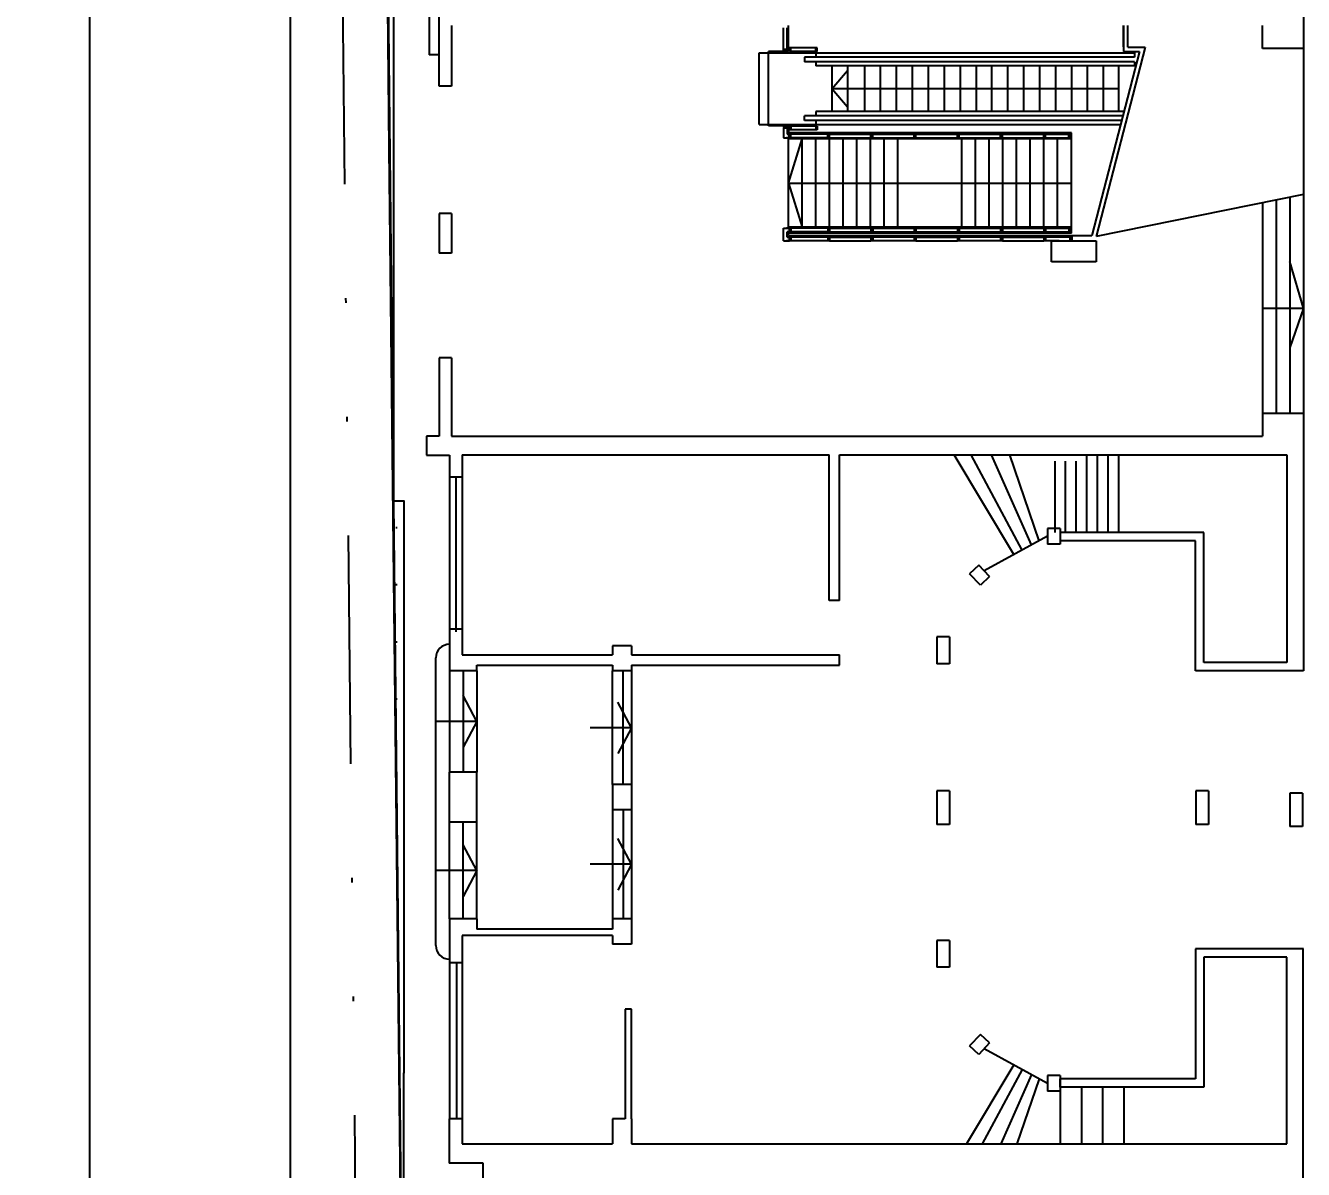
# Model space of a CAD drawing. Header units: metres. Extents: x -2640 to -492, y 2614 to 2999.
# Drawn here: x -2211.92 to -2183.92, y 2733.15 to 2758.22 of the extents above; entities that cross this region are included whole.
import ezdxf

# ---------------------------------------------------------------- set-up
doc = ezdxf.new("R2010")
doc.units = ezdxf.units.M
doc.header["$LTSCALE"] = 10
doc.header["$MEASUREMENT"] = 0
doc.linetypes.add('DIVIDE', pattern=[1.25, 0.5, -0.25, 0, -0.25, 0, -0.25])
doc.layers.get('DEFPOINTS').update_dxf_attribs({"linetype": 'CONTINUOUS'})
for name, color, linetype in [('02', 2, 'CONTINUOUS'), ('ADIF', 150, 'CONTINUOUS'), ('CALLES', 2, 'CONTINUOUS'), ('COTAS', 2, 'CONTINUOUS'), ('EDIFICIOS', 4, 'CONTINUOUS'), ('ESCALERA', 4, 'CONTINUOUS'), ('HABILITA', 181, 'CONTINUOUS'), ('LINE_02', 2, 'CONTINUOUS'), ('Titulo (Solo límites)', 102, 'DIVIDE')]:
    doc.layers.add(name, color=color, linetype=linetype)
doc.styles.add('ROMANS', font='romans.shx')
doc.dimstyles.new('CHICAS', dxfattribs={"dimtxt": 0.8, "dimasz": 1, "dimexe": 0.18, "dimexo": 0.0625, "dimgap": 0.09, "dimtad": 0, "dimzin": 0, "dimdsep": 46, "dimtxsty": 'ROMANS', "dimcen": 0.09, "dimclrd": 1, "dimclre": 1, "dimclrt": 7, "dimadec": 0, "dimazin": 0, "dimtfac": 1, "dimtmove": 2, "dimatfit": 3, "dimfxl": 0, "dimtolj": 1, "dimtzin": 0, "dimarcsym": 0})

# ---------------------------------------------------------------- blocks, each defined once
blk = doc.blocks.new('*D39')
at = {"layer": 'COTAS', "color": 1, "lineweight": -2}
for p, q in [((-2202.39, 2845.273), (-2214.082, 2845.273)), ((-2213.902, 2844.273), (-2213.902, 2776.622)), ((-2213.902, 2704.943), (-2213.902, 2772.594)), ((-2204.452, 2703.943), (-2214.082, 2703.943))]:
    blk.add_line(p, q, dxfattribs=at)
at = {"layer": 'COTAS', "color": 1}
for points in [[(-2214.069, 2844.273), (-2213.736, 2844.273), (-2213.902, 2845.273)], [(-2214.069, 2704.943), (-2213.736, 2704.943), (-2213.902, 2703.943)]]:
    blk.add_solid(points, dxfattribs=at)
at = {"layer": 'DEFPOINTS', "color": 0}
for p in [(-2213.902, 2845.273), (-2202.328, 2845.273), (-2204.389, 2703.943)]:
    blk.add_point(p, dxfattribs=at)
at = {"layer": 'COTAS', "color": 7, "insert": (-2213.902, 2774.608), "char_height": 0.8, "attachment_point": 5, "rotation": 90, "style": 'ROMANS'}
blk.add_mtext('\\A1;141.33', dxfattribs=at)
blk = doc.blocks.new('*D278')
at = {"layer": 'COTAS', "color": 1, "lineweight": -2}
for p, q in [((-2204.477, 2828.092), (-2206.299, 2828.092)), ((-2206.119, 2827.092), (-2206.119, 2770.106)), ((-2206.119, 2709.092), (-2206.119, 2766.079)), ((-2204.496, 2708.092), (-2206.299, 2708.092))]:
    blk.add_line(p, q, dxfattribs=at)
at = {"layer": 'COTAS', "color": 1}
for points in [[(-2206.286, 2827.092), (-2205.952, 2827.092), (-2206.119, 2828.092)], [(-2206.286, 2709.092), (-2205.952, 2709.092), (-2206.119, 2708.092)]]:
    blk.add_solid(points, dxfattribs=at)
at = {"layer": 'DEFPOINTS', "color": 0}
for p in [(-2204.415, 2828.092), (-2206.119, 2708.092), (-2204.433, 2708.092)]:
    blk.add_point(p, dxfattribs=at)
at = {"layer": 'COTAS', "color": 7, "insert": (-2206.119, 2768.092), "char_height": 0.8, "attachment_point": 5, "rotation": 90, "style": 'ROMANS'}
blk.add_mtext('\\A1;120.00', dxfattribs=at)

msp = doc.modelspace()

# ---------------------------------------------------------------- hatches: boundary and pattern name
at = {"layer": 'HABILITA'}
h = msp.add_hatch(dxfattribs=at)
h.set_pattern_fill('DOTS', color=256, scale=10, style=0)
h.set_pattern_definition([(0, (-2451.29615, -434.0334), (0.3125, 0.625), [0, -0.625])])
h.paths.add_polyline_path([(-2203.526, 2715.284), (-2202.674, 2715.284), (-2200.474, 2715.284), (-2199.726, 2715.284), (-2199.726, 2716.064), (-2199.726, 2717.064), (-2199.726, 2722.064), (-2199.726, 2723.064), (-2199.726, 2723.813), (-2200.697, 2723.813), (-2202.897, 2723.813), (-2202.897, 2728.665), (-2202.897, 2729.863), (-2202.897, 2732.293), (-2203.643, 2732.293), (-2203.643, 2735.263), (-2203.633, 2735.263), (-2203.633, 2737.68), (-2203.633, 2738.643), (-2203.633, 2740.76), (-2203.633, 2741.86), (-2203.633, 2744.081), (-2203.633, 2744.993), (-2203.633, 2747.804), (-2203.871, 2747.803), (-2203.667, 2728.596)])

# ---------------------------------------------------------------- linework, layer by layer
at = {"layer": '02'}
for p, q in [((-2187.769, 2757.746), (-2187.769, 2758.216)), ((-2187.52, 2757.646), (-2188.562, 2753.616)), ((-2187.39, 2757.746), (-2188.463, 2753.598)), ((-2187.769, 2757.746), (-2187.39, 2757.746)), ((-2183.925, 2757.716), (-2183.925, 2754.516)), ((-2183.925, 2754.516), (-2188.463, 2753.598)), ((-2189, 2753.616), (-2188.562, 2753.616))]:
    msp.add_line(p, q, dxfattribs=at)
at = {"layer": 'ADIF'}
msp.add_line((-2203.445, 2709.226), (-2204.482, 2806.876), dxfattribs=at)
at = {"layer": 'CALLES'}
msp.add_line((-2210.522, 2845.273), (-2210.522, 2705.639), dxfattribs=at)
at = {"layer": 'EDIFICIOS'}
for p, q in [((-2183.925, 2759.516), (-2183.925, 2757.716)), ((-2202.862, 2756.889), (-2202.862, 2758.493)), ((-2202.588, 2758.216), (-2202.588, 2756.889)), ((-2184.825, 2757.716), (-2184.825, 2758.216)), ((-2183.925, 2757.716), (-2184.825, 2757.716)), ((-2202.588, 2756.889), (-2202.862, 2756.889)), ((-2202.862, 2754.099), (-2202.862, 2753.228)), ((-2202.588, 2754.099), (-2202.862, 2754.099)), ((-2202.588, 2754.099), (-2202.588, 2753.228)), ((-2189.443, 2753.498), (-2188.463, 2753.498)), ((-2189.443, 2753.038), (-2189.443, 2753.498)), ((-2188.463, 2753.498), (-2188.463, 2753.038)), ((-2202.588, 2753.228), (-2202.862, 2753.228)), ((-2188.463, 2753.038), (-2189.443, 2753.038)), ((-2202.588, 2750.936), (-2202.862, 2750.936)), ((-2202.862, 2750.936), (-2202.862, 2749.22)), ((-2202.588, 2750.936), (-2202.588, 2749.22)), ((-2183.925, 2749.72), (-2184.825, 2749.72)), ((-2184.825, 2749.72), (-2184.825, 2749.22)), ((-2183.925, 2749.72), (-2183.925, 2744.08)), ((-2203.14, 2749.22), (-2203.14, 2748.805)), ((-2202.862, 2749.22), (-2203.14, 2749.22)), ((-2202.588, 2749.22), (-2184.825, 2749.22)), ((-2203.14, 2748.805), (-2202.633, 2748.807)), ((-2202.633, 2748.807), (-2202.633, 2748.323)), ((-2202.359, 2748.808), (-2202.359, 2748.323)), ((-2202.359, 2748.808), (-2194.317, 2748.808)), ((-2194.317, 2745.618), (-2194.317, 2748.808)), ((-2194.088, 2745.618), (-2194.088, 2748.808)), ((-2194.088, 2748.808), (-2184.291, 2748.808)), ((-2184.291, 2748.808), (-2184.291, 2744.263)), ((-2202.359, 2748.323), (-2202.633, 2748.323)), ((-2189.255, 2747.197), (-2189.53, 2747.197)), ((-2189.53, 2747.197), (-2189.53, 2746.852)), ((-2189.255, 2747.197), (-2189.255, 2746.852)), ((-2189.255, 2746.852), (-2189.53, 2746.852)), ((-2189.258, 2747.112), (-2189.258, 2746.928)), ((-2186.105, 2747.112), (-2189.258, 2747.112)), ((-2186.288, 2746.928), (-2189.258, 2746.928)), ((-2186.288, 2744.08), (-2186.288, 2746.928)), ((-2186.105, 2744.263), (-2186.105, 2747.112)), ((-2191.037, 2746.395), (-2191.238, 2746.207)), ((-2190.801, 2746.144), (-2191.037, 2746.395)), ((-2191.002, 2745.956), (-2191.238, 2746.207)), ((-2190.801, 2746.144), (-2191.002, 2745.956)), ((-2194.088, 2745.618), (-2194.317, 2745.618)), ((-2202.633, 2744.993), (-2202.633, 2744.081)), ((-2202.359, 2744.993), (-2202.633, 2744.993)), ((-2202.359, 2744.993), (-2202.359, 2744.428)), ((-2199.061, 2744.626), (-2199.061, 2744.428)), ((-2198.649, 2744.626), (-2199.061, 2744.626)), ((-2198.649, 2744.626), (-2198.649, 2744.428)), ((-2191.68, 2744.82), (-2191.955, 2744.82)), ((-2191.955, 2744.82), (-2191.955, 2744.232)), ((-2191.68, 2744.82), (-2191.68, 2744.232)), ((-2202.359, 2744.428), (-2199.061, 2744.428)), ((-2198.649, 2744.428), (-2194.088, 2744.428)), ((-2194.088, 2744.199), (-2194.088, 2744.428)), ((-2202.033, 2744.081), (-2202.633, 2744.081)), ((-2202.033, 2744.199), (-2199.061, 2744.199)), ((-2202.033, 2744.081), (-2202.033, 2744.199)), ((-2199.061, 2744.199), (-2199.061, 2744.076)), ((-2198.649, 2744.076), (-2199.061, 2744.076)), ((-2198.649, 2744.199), (-2198.649, 2744.076)), ((-2198.649, 2744.199), (-2194.088, 2744.199)), ((-2191.68, 2744.232), (-2191.955, 2744.232)), ((-2183.925, 2744.08), (-2186.288, 2744.08)), ((-2184.291, 2744.263), (-2186.105, 2744.263)), ((-2202.033, 2741.86), (-2202.633, 2741.86)), ((-2202.633, 2740.76), (-2202.633, 2741.86)), ((-2202.033, 2740.76), (-2202.033, 2741.86)), ((-2198.649, 2741.585), (-2199.061, 2741.585)), ((-2199.061, 2741.585), (-2199.061, 2741.035)), ((-2198.649, 2741.585), (-2198.649, 2741.035)), ((-2191.68, 2741.447), (-2191.955, 2741.447)), ((-2191.955, 2741.447), (-2191.955, 2740.714)), ((-2191.68, 2741.447), (-2191.68, 2740.714)), ((-2186.282, 2741.447), (-2186.282, 2740.714)), ((-2186.007, 2741.447), (-2186.282, 2741.447)), ((-2186.007, 2741.447), (-2186.007, 2740.714)), ((-2183.946, 2741.401), (-2184.22, 2741.401)), ((-2184.22, 2741.401), (-2184.22, 2740.668)), ((-2183.946, 2741.401), (-2183.946, 2740.668)), ((-2198.649, 2741.035), (-2199.061, 2741.035)), ((-2202.033, 2740.76), (-2202.633, 2740.76)), ((-2191.68, 2740.714), (-2191.955, 2740.714)), ((-2186.007, 2740.714), (-2186.282, 2740.714)), ((-2183.946, 2740.668), (-2184.22, 2740.668)), ((-2202.633, 2738.643), (-2202.633, 2737.68)), ((-2202.033, 2738.643), (-2202.633, 2738.643)), ((-2202.032, 2738.643), (-2202.032, 2738.42)), ((-2199.061, 2738.643), (-2199.061, 2738.42)), ((-2198.649, 2738.643), (-2199.061, 2738.643)), ((-2198.649, 2738.643), (-2198.649, 2738.093)), ((-2202.359, 2738.282), (-2202.359, 2737.68)), ((-2199.061, 2738.282), (-2202.359, 2738.282)), ((-2199.061, 2738.42), (-2202.032, 2738.42)), ((-2199.061, 2738.282), (-2199.061, 2738.093)), ((-2191.955, 2738.172), (-2191.955, 2737.584)), ((-2191.68, 2738.172), (-2191.955, 2738.172)), ((-2191.68, 2738.172), (-2191.68, 2737.584)), ((-2198.649, 2738.093), (-2199.061, 2738.093)), ((-2186.288, 2737.989), (-2186.288, 2735.141)), ((-2183.925, 2737.989), (-2186.288, 2737.989)), ((-2183.937, 2737.991), (-2183.937, 2732.813)), ((-2202.359, 2737.68), (-2202.633, 2737.68)), ((-2186.105, 2737.806), (-2186.105, 2734.958)), ((-2184.291, 2737.806), (-2186.105, 2737.806)), ((-2184.291, 2733.713), (-2184.291, 2737.806)), ((-2191.68, 2737.584), (-2191.955, 2737.584)), ((-2198.649, 2736.664), (-2198.782, 2736.664)), ((-2198.782, 2736.664), (-2198.782, 2734.263)), ((-2198.649, 2734.263), (-2198.649, 2736.664)), ((-2191.002, 2736.114), (-2191.238, 2735.862)), ((-2190.801, 2735.926), (-2191.037, 2735.674)), ((-2190.801, 2735.926), (-2191.002, 2736.114)), ((-2191.037, 2735.674), (-2191.238, 2735.862)), ((-2189.255, 2735.212), (-2189.53, 2735.212)), ((-2189.53, 2735.212), (-2189.53, 2734.866)), ((-2186.288, 2735.141), (-2189.258, 2735.141)), ((-2189.258, 2734.958), (-2189.258, 2735.141)), ((-2189.255, 2735.212), (-2189.255, 2734.866)), ((-2189.255, 2734.866), (-2189.53, 2734.866)), ((-2186.105, 2734.958), (-2189.258, 2734.958)), ((-2202.643, 2734.263), (-2202.643, 2733.293)), ((-2202.354, 2734.263), (-2202.643, 2734.263)), ((-2202.355, 2734.263), (-2202.355, 2733.713)), ((-2198.782, 2734.263), (-2199.061, 2734.263)), ((-2199.061, 2734.263), (-2199.061, 2733.713)), ((-2198.649, 2734.263), (-2198.649, 2733.713)), ((-2202.355, 2733.713), (-2199.061, 2733.713)), ((-2198.649, 2733.713), (-2184.291, 2733.713)), ((-2201.897, 2733.293), (-2202.643, 2733.293)), ((-2201.897, 2732.334), (-2201.897, 2733.293))]:
    msp.add_line(p, q, dxfattribs=at)
at = {"layer": 'EDIFICIOS', "color": 2}
for p, q in [((-2187.869, 2758.216), (-2187.869, 2757.646)), ((-2187.869, 2757.749), (-2187.869, 2758.216)), ((-2187.869, 2757.646), (-2187.52, 2757.646)), ((-2189, 2753.616), (-2189, 2753.498))]:
    msp.add_line(p, q, dxfattribs=at)
at = {"layer": 'ESCALERA', "color": 1}
for p, q in [((-2203.078, 2770.107), (-2203.078, 2757.575)), ((-2195.313, 2757.691), (-2195.313, 2758.164)), ((-2195.233, 2757.691), (-2195.233, 2758.164)), ((-2195.21, 2757.646), (-2195.21, 2758.216)), ((-2202.863, 2757.575), (-2203.078, 2757.575)), ((-2195.846, 2757.616), (-2187.625, 2757.616)), ((-2195.846, 2756.046), (-2195.846, 2757.616)), ((-2195.21, 2757.646), (-2195.646, 2757.646)), ((-2195.646, 2756.016), (-2195.646, 2757.646)), ((-2195.233, 2757.691), (-2195.313, 2757.691)), ((-2195.313, 2757.681), (-2195.233, 2757.681)), ((-2195.313, 2757.661), (-2195.313, 2757.681)), ((-2195.233, 2757.661), (-2195.313, 2757.661)), ((-2195.308, 2757.681), (-2195.308, 2757.691)), ((-2195.238, 2757.681), (-2195.238, 2757.691)), ((-2195.233, 2757.681), (-2195.233, 2757.661)), ((-2195.184, 2757.731), (-2195.184, 2757.651)), ((-2195.164, 2757.731), (-2195.184, 2757.731)), ((-2195.184, 2757.651), (-2195.164, 2757.651)), ((-2195.164, 2757.651), (-2195.164, 2757.731)), ((-2195.154, 2757.726), (-2195.164, 2757.726)), ((-2195.154, 2757.656), (-2195.164, 2757.656)), ((-2195.154, 2757.651), (-2195.154, 2757.731)), ((-2194.611, 2757.731), (-2195.154, 2757.731)), ((-2194.611, 2757.651), (-2195.154, 2757.651)), ((-2187.625, 2757.524), (-2194.856, 2757.524)), ((-2194.856, 2757.524), (-2194.856, 2757.424)), ((-2194.611, 2757.651), (-2194.611, 2757.731)), ((-2194.601, 2757.726), (-2194.611, 2757.726)), ((-2194.601, 2757.656), (-2194.611, 2757.656)), ((-2194.611, 2757.616), (-2194.611, 2757.524)), ((-2194.601, 2757.731), (-2194.601, 2757.651)), ((-2194.581, 2757.731), (-2194.601, 2757.731)), ((-2194.601, 2757.651), (-2194.581, 2757.651)), ((-2194.581, 2757.651), (-2194.581, 2757.731)), ((-2187.625, 2757.616), (-2187.625, 2757.524)), ((-2187.625, 2757.424), (-2194.856, 2757.424)), ((-2194.611, 2757.424), (-2194.611, 2757.331)), ((-2187.625, 2757.331), (-2194.611, 2757.331)), ((-2194.261, 2757.331), (-2194.261, 2756.331)), ((-2193.911, 2757.331), (-2193.911, 2756.331)), ((-2193.545, 2757.331), (-2193.545, 2756.331)), ((-2193.195, 2757.331), (-2193.195, 2756.331)), ((-2192.845, 2757.331), (-2192.845, 2756.331)), ((-2192.495, 2757.331), (-2192.495, 2756.331)), ((-2192.145, 2757.331), (-2192.145, 2756.331)), ((-2191.795, 2757.331), (-2191.795, 2756.331)), ((-2191.445, 2757.331), (-2191.445, 2756.331)), ((-2191.095, 2757.331), (-2191.095, 2756.331)), ((-2190.76, 2757.331), (-2190.76, 2756.331)), ((-2190.41, 2757.331), (-2190.41, 2756.331)), ((-2190.06, 2757.331), (-2190.06, 2756.331)), ((-2189.71, 2757.331), (-2189.71, 2756.331)), ((-2189.36, 2757.331), (-2189.36, 2756.331)), ((-2189.01, 2757.331), (-2189.01, 2756.331)), ((-2188.66, 2757.331), (-2188.66, 2756.331)), ((-2188.31, 2757.331), (-2188.31, 2756.331)), ((-2187.975, 2757.331), (-2187.975, 2756.331)), ((-2187.625, 2757.424), (-2187.625, 2757.331)), ((-2187.975, 2756.831), (-2194.261, 2756.831)), ((-2187.884, 2756.239), (-2194.856, 2756.239)), ((-2194.856, 2756.139), (-2194.856, 2756.239)), ((-2187.909, 2756.139), (-2194.856, 2756.139)), ((-2187.86, 2756.331), (-2194.611, 2756.331)), ((-2194.611, 2756.331), (-2194.611, 2756.239)), ((-2194.611, 2756.139), (-2194.611, 2756.046)), ((-2195.846, 2756.046), (-2187.933, 2756.046)), ((-2195.21, 2756.016), (-2195.646, 2756.016)), ((-2195.313, 2756.001), (-2195.313, 2755.981)), ((-2195.233, 2756.001), (-2195.313, 2756.001)), ((-2195.313, 2755.981), (-2195.233, 2755.981)), ((-2195.313, 2755.971), (-2195.313, 2755.759)), ((-2195.233, 2755.971), (-2195.313, 2755.971)), ((-2195.308, 2755.981), (-2195.308, 2755.971)), ((-2195.238, 2755.981), (-2195.238, 2755.971)), ((-2195.233, 2755.981), (-2195.233, 2756.001)), ((-2195.233, 2755.971), (-2195.233, 2755.839)), ((-2195.194, 2755.839), (-2195.233, 2755.839)), ((-2195.233, 2755.839), (-2195.194, 2755.839)), ((-2195.21, 2756.016), (-2195.21, 2755.866)), ((-2189.01, 2755.866), (-2195.21, 2755.866)), ((-2195.21, 2755.866), (-2195.21, 2755.839)), ((-2195.194, 2755.759), (-2195.194, 2755.839)), ((-2195.194, 2755.834), (-2195.184, 2755.834)), ((-2195.184, 2755.931), (-2195.184, 2756.011)), ((-2195.184, 2756.011), (-2195.164, 2756.011)), ((-2195.164, 2755.931), (-2195.184, 2755.931)), ((-2195.184, 2755.839), (-2195.184, 2755.759)), ((-2195.164, 2755.839), (-2195.184, 2755.839)), ((-2195.184, 2755.839), (-2195.184, 2755.759)), ((-2195.164, 2755.839), (-2195.184, 2755.839)), ((-2195.164, 2756.011), (-2195.164, 2755.931)), ((-2195.154, 2756.006), (-2195.164, 2756.006)), ((-2195.154, 2755.936), (-2195.164, 2755.936)), ((-2195.164, 2755.759), (-2195.164, 2755.839)), ((-2195.164, 2755.759), (-2195.164, 2755.839)), ((-2195.154, 2755.834), (-2195.164, 2755.834)), ((-2195.154, 2755.834), (-2195.164, 2755.834)), ((-2194.611, 2756.011), (-2195.154, 2756.011)), ((-2195.154, 2756.011), (-2195.154, 2755.931)), ((-2194.611, 2755.931), (-2195.154, 2755.931)), ((-2194.348, 2755.839), (-2195.154, 2755.839)), ((-2195.154, 2755.759), (-2195.154, 2755.839)), ((-2195.154, 2755.759), (-2195.154, 2755.839)), ((-2195.077, 2756.036), (-2195.077, 2756.046)), ((-2195.032, 2756.036), (-2195.077, 2756.036)), ((-2195.067, 2756.011), (-2195.067, 2756.036)), ((-2195.063, 2756.011), (-2195.063, 2756.036)), ((-2195.054, 2756.011), (-2195.054, 2756.036)), ((-2195.046, 2756.011), (-2195.046, 2756.036)), ((-2195.042, 2756.011), (-2195.042, 2756.036)), ((-2195.032, 2756.036), (-2195.032, 2756.046)), ((-2194.733, 2756.036), (-2194.733, 2756.046)), ((-2194.733, 2756.036), (-2194.688, 2756.036)), ((-2194.723, 2756.011), (-2194.723, 2756.036)), ((-2194.72, 2756.011), (-2194.72, 2756.036)), ((-2194.711, 2756.011), (-2194.711, 2756.036)), ((-2194.702, 2756.011), (-2194.702, 2756.036)), ((-2194.698, 2756.011), (-2194.698, 2756.036)), ((-2194.688, 2756.036), (-2194.688, 2756.046)), ((-2194.611, 2756.011), (-2194.611, 2755.931)), ((-2194.601, 2756.006), (-2194.611, 2756.006)), ((-2194.601, 2755.936), (-2194.611, 2755.936)), ((-2194.601, 2755.931), (-2194.601, 2756.011)), ((-2194.601, 2756.011), (-2194.581, 2756.011)), ((-2194.581, 2755.931), (-2194.601, 2755.931)), ((-2194.581, 2756.011), (-2194.581, 2755.931)), ((-2194.348, 2755.759), (-2194.348, 2755.839)), ((-2194.338, 2755.834), (-2194.348, 2755.834)), ((-2194.338, 2755.839), (-2194.338, 2755.759)), ((-2194.318, 2755.839), (-2194.338, 2755.839)), ((-2194.318, 2755.759), (-2194.318, 2755.839)), ((-2194.308, 2755.834), (-2194.318, 2755.834)), ((-2194.308, 2755.839), (-2193.401, 2755.839)), ((-2194.308, 2755.759), (-2194.308, 2755.839)), ((-2194.308, 2755.759), (-2194.308, 2755.839)), ((-2193.401, 2755.759), (-2193.401, 2755.839)), ((-2193.391, 2755.834), (-2193.401, 2755.834)), ((-2193.391, 2755.839), (-2193.391, 2755.759)), ((-2193.371, 2755.839), (-2193.391, 2755.839)), ((-2193.371, 2755.759), (-2193.371, 2755.839)), ((-2193.361, 2755.834), (-2193.371, 2755.834)), ((-2193.361, 2755.839), (-2192.454, 2755.839)), ((-2193.361, 2755.759), (-2193.361, 2755.839)), ((-2193.361, 2755.759), (-2193.361, 2755.839)), ((-2192.454, 2755.759), (-2192.454, 2755.839)), ((-2192.444, 2755.834), (-2192.454, 2755.834)), ((-2192.444, 2755.839), (-2192.444, 2755.759)), ((-2192.424, 2755.839), (-2192.444, 2755.839)), ((-2192.424, 2755.759), (-2192.424, 2755.839)), ((-2192.414, 2755.834), (-2192.424, 2755.834)), ((-2192.414, 2755.839), (-2191.507, 2755.839)), ((-2192.414, 2755.759), (-2192.414, 2755.839)), ((-2192.414, 2755.759), (-2192.414, 2755.839)), ((-2191.507, 2755.759), (-2191.507, 2755.839)), ((-2191.497, 2755.834), (-2191.507, 2755.834)), ((-2191.497, 2755.839), (-2191.497, 2755.759)), ((-2191.477, 2755.839), (-2191.497, 2755.839)), ((-2191.477, 2755.759), (-2191.477, 2755.839)), ((-2191.467, 2755.834), (-2191.477, 2755.834)), ((-2191.467, 2755.839), (-2190.561, 2755.839)), ((-2191.467, 2755.759), (-2191.467, 2755.839)), ((-2191.467, 2755.759), (-2191.467, 2755.839)), ((-2190.561, 2755.759), (-2190.561, 2755.839)), ((-2190.551, 2755.834), (-2190.561, 2755.834)), ((-2190.551, 2755.839), (-2190.551, 2755.759)), ((-2190.531, 2755.839), (-2190.551, 2755.839)), ((-2190.531, 2755.759), (-2190.531, 2755.839)), ((-2190.521, 2755.834), (-2190.531, 2755.834)), ((-2190.521, 2755.839), (-2189.614, 2755.839)), ((-2190.521, 2755.759), (-2190.521, 2755.839)), ((-2190.521, 2755.759), (-2190.521, 2755.839)), ((-2189.614, 2755.759), (-2189.614, 2755.839)), ((-2189.604, 2755.834), (-2189.614, 2755.834)), ((-2189.604, 2755.839), (-2189.604, 2755.759)), ((-2189.584, 2755.839), (-2189.604, 2755.839)), ((-2189.584, 2755.759), (-2189.584, 2755.839)), ((-2189.574, 2755.834), (-2189.584, 2755.834)), ((-2189.574, 2755.839), (-2189.068, 2755.839)), ((-2189.574, 2755.759), (-2189.574, 2755.839)), ((-2189.574, 2755.759), (-2189.574, 2755.839)), ((-2189.068, 2755.759), (-2189.068, 2755.839)), ((-2189.058, 2755.834), (-2189.068, 2755.834)), ((-2189.058, 2755.839), (-2189.058, 2755.759)), ((-2189.038, 2755.839), (-2189.058, 2755.839)), ((-2189.038, 2755.759), (-2189.038, 2755.839)), ((-2189.01, 2753.666), (-2189.01, 2755.866)), ((-2195.313, 2755.759), (-2195.194, 2755.759)), ((-2195.194, 2755.759), (-2195.254, 2755.759)), ((-2195.21, 2755.759), (-2195.21, 2755.731)), ((-2189.01, 2755.731), (-2195.21, 2755.731)), ((-2195.21, 2753.801), (-2195.21, 2755.731)), ((-2195.194, 2755.764), (-2195.184, 2755.764)), ((-2195.184, 2755.759), (-2195.164, 2755.759)), ((-2195.184, 2755.759), (-2195.164, 2755.759)), ((-2195.154, 2755.764), (-2195.164, 2755.764)), ((-2195.154, 2755.764), (-2195.164, 2755.764)), ((-2194.348, 2755.759), (-2195.154, 2755.759)), ((-2194.91, 2753.801), (-2194.91, 2755.731)), ((-2194.61, 2753.801), (-2194.61, 2755.731)), ((-2194.338, 2755.764), (-2194.348, 2755.764)), ((-2194.338, 2755.759), (-2194.318, 2755.759)), ((-2194.308, 2755.764), (-2194.318, 2755.764)), ((-2194.31, 2753.801), (-2194.31, 2755.731)), ((-2194.308, 2755.759), (-2193.401, 2755.759)), ((-2194.01, 2753.801), (-2194.01, 2755.731)), ((-2193.71, 2753.801), (-2193.71, 2755.731)), ((-2193.41, 2753.801), (-2193.41, 2755.731)), ((-2193.391, 2755.764), (-2193.401, 2755.764)), ((-2193.391, 2755.759), (-2193.371, 2755.759)), ((-2193.361, 2755.764), (-2193.371, 2755.764)), ((-2193.361, 2755.759), (-2192.454, 2755.759)), ((-2193.11, 2753.801), (-2193.11, 2755.731)), ((-2192.81, 2753.801), (-2192.81, 2755.731)), ((-2192.444, 2755.764), (-2192.454, 2755.764)), ((-2192.444, 2755.759), (-2192.424, 2755.759)), ((-2192.414, 2755.764), (-2192.424, 2755.764)), ((-2192.414, 2755.759), (-2191.507, 2755.759)), ((-2191.497, 2755.764), (-2191.507, 2755.764)), ((-2191.497, 2755.759), (-2191.477, 2755.759)), ((-2191.467, 2755.764), (-2191.477, 2755.764)), ((-2191.467, 2755.759), (-2190.561, 2755.759)), ((-2191.41, 2753.801), (-2191.41, 2755.731)), ((-2191.11, 2753.801), (-2191.11, 2755.731)), ((-2190.81, 2753.801), (-2190.81, 2755.731)), ((-2190.551, 2755.764), (-2190.561, 2755.764)), ((-2190.551, 2755.759), (-2190.531, 2755.759)), ((-2190.521, 2755.764), (-2190.531, 2755.764)), ((-2190.521, 2755.759), (-2189.614, 2755.759)), ((-2190.51, 2753.801), (-2190.51, 2755.731)), ((-2190.21, 2753.801), (-2190.21, 2755.731)), ((-2189.91, 2753.801), (-2189.91, 2755.731)), ((-2189.604, 2755.764), (-2189.614, 2755.764)), ((-2189.61, 2753.801), (-2189.61, 2755.731)), ((-2189.604, 2755.759), (-2189.584, 2755.759)), ((-2189.574, 2755.764), (-2189.584, 2755.764)), ((-2189.574, 2755.759), (-2189.068, 2755.759)), ((-2189.31, 2753.801), (-2189.31, 2755.731)), ((-2189.058, 2755.764), (-2189.068, 2755.764)), ((-2189.058, 2755.759), (-2189.038, 2755.759)), ((-2195.21, 2754.766), (-2189.01, 2754.766)), ((-2184.225, 2754.455), (-2184.225, 2749.72)), ((-2183.925, 2754.516), (-2183.925, 2749.72)), ((-2184.825, 2754.334), (-2184.825, 2749.72)), ((-2184.525, 2754.395), (-2184.525, 2749.72)), ((-2195.313, 2753.774), (-2195.194, 2753.774)), ((-2195.313, 2753.498), (-2195.313, 2753.774)), ((-2195.194, 2753.774), (-2195.254, 2753.774)), ((-2195.194, 2753.694), (-2195.233, 2753.694)), ((-2195.233, 2753.694), (-2195.194, 2753.694)), ((-2195.233, 2753.578), (-2195.233, 2753.694)), ((-2195.194, 2753.578), (-2195.233, 2753.578)), ((-2195.233, 2753.578), (-2195.194, 2753.578)), ((-2189.01, 2753.801), (-2195.21, 2753.801)), ((-2195.21, 2753.774), (-2195.21, 2753.801)), ((-2195.21, 2753.616), (-2195.21, 2753.694)), ((-2189.01, 2753.666), (-2195.21, 2753.666)), ((-2195.21, 2753.616), (-2189, 2753.616)), ((-2195.194, 2753.774), (-2195.194, 2753.694)), ((-2195.194, 2753.769), (-2195.184, 2753.769)), ((-2195.194, 2753.699), (-2195.184, 2753.699)), ((-2195.194, 2753.578), (-2195.194, 2753.498)), ((-2195.194, 2753.573), (-2195.184, 2753.573)), ((-2195.184, 2753.694), (-2195.184, 2753.774)), ((-2195.184, 2753.774), (-2195.164, 2753.774)), ((-2195.164, 2753.694), (-2195.184, 2753.694)), ((-2195.184, 2753.498), (-2195.184, 2753.578)), ((-2195.184, 2753.578), (-2195.164, 2753.578)), ((-2195.164, 2753.774), (-2195.164, 2753.694)), ((-2195.154, 2753.769), (-2195.164, 2753.769)), ((-2195.154, 2753.699), (-2195.164, 2753.699)), ((-2195.164, 2753.578), (-2195.164, 2753.498)), ((-2195.154, 2753.573), (-2195.164, 2753.573)), ((-2194.348, 2753.774), (-2195.154, 2753.774)), ((-2195.154, 2753.774), (-2195.154, 2753.694)), ((-2194.348, 2753.694), (-2195.154, 2753.694)), ((-2194.348, 2753.578), (-2195.154, 2753.578)), ((-2195.154, 2753.578), (-2195.154, 2753.498)), ((-2194.348, 2753.774), (-2194.348, 2753.694)), ((-2194.338, 2753.769), (-2194.348, 2753.769)), ((-2194.338, 2753.699), (-2194.348, 2753.699)), ((-2194.348, 2753.578), (-2194.348, 2753.498)), ((-2194.338, 2753.573), (-2194.348, 2753.573)), ((-2194.338, 2753.694), (-2194.338, 2753.774)), ((-2194.338, 2753.774), (-2194.318, 2753.774)), ((-2194.318, 2753.694), (-2194.338, 2753.694)), ((-2194.338, 2753.498), (-2194.338, 2753.578)), ((-2194.338, 2753.578), (-2194.318, 2753.578)), ((-2194.318, 2753.774), (-2194.318, 2753.694)), ((-2194.308, 2753.769), (-2194.318, 2753.769)), ((-2194.308, 2753.699), (-2194.318, 2753.699)), ((-2194.318, 2753.578), (-2194.318, 2753.498)), ((-2194.308, 2753.573), (-2194.318, 2753.573)), ((-2194.308, 2753.774), (-2193.401, 2753.774)), ((-2194.308, 2753.774), (-2194.308, 2753.694)), ((-2194.308, 2753.774), (-2194.308, 2753.694)), ((-2194.308, 2753.694), (-2193.401, 2753.694)), ((-2194.308, 2753.578), (-2193.401, 2753.578)), ((-2194.308, 2753.578), (-2194.308, 2753.498)), ((-2194.308, 2753.578), (-2194.308, 2753.498)), ((-2193.401, 2753.774), (-2193.401, 2753.694)), ((-2193.391, 2753.769), (-2193.401, 2753.769)), ((-2193.391, 2753.699), (-2193.401, 2753.699)), ((-2193.401, 2753.578), (-2193.401, 2753.498)), ((-2193.391, 2753.573), (-2193.401, 2753.573)), ((-2193.391, 2753.694), (-2193.391, 2753.774)), ((-2193.391, 2753.774), (-2193.371, 2753.774)), ((-2193.371, 2753.694), (-2193.391, 2753.694)), ((-2193.391, 2753.498), (-2193.391, 2753.578)), ((-2193.391, 2753.578), (-2193.371, 2753.578)), ((-2193.391, 2753.498), (-2193.391, 2753.578)), ((-2193.391, 2753.578), (-2193.371, 2753.578)), ((-2193.371, 2753.774), (-2193.371, 2753.694)), ((-2193.361, 2753.769), (-2193.371, 2753.769)), ((-2193.361, 2753.699), (-2193.371, 2753.699)), ((-2193.371, 2753.578), (-2193.371, 2753.498)), ((-2193.371, 2753.578), (-2193.371, 2753.498)), ((-2193.361, 2753.573), (-2193.371, 2753.573)), ((-2193.361, 2753.573), (-2193.371, 2753.573)), ((-2193.361, 2753.774), (-2192.454, 2753.774)), ((-2193.361, 2753.774), (-2193.361, 2753.694)), ((-2193.361, 2753.774), (-2193.361, 2753.694)), ((-2193.361, 2753.694), (-2192.454, 2753.694)), ((-2192.454, 2753.578), (-2193.361, 2753.578)), ((-2193.361, 2753.578), (-2193.361, 2753.498)), ((-2193.361, 2753.578), (-2193.361, 2753.498)), ((-2193.361, 2753.578), (-2193.361, 2753.498)), ((-2192.454, 2753.774), (-2192.454, 2753.694)), ((-2192.444, 2753.769), (-2192.454, 2753.769)), ((-2192.444, 2753.699), (-2192.454, 2753.699)), ((-2192.454, 2753.578), (-2192.454, 2753.498)), ((-2192.444, 2753.573), (-2192.454, 2753.573)), ((-2192.444, 2753.694), (-2192.444, 2753.774)), ((-2192.444, 2753.774), (-2192.424, 2753.774)), ((-2192.424, 2753.694), (-2192.444, 2753.694)), ((-2192.444, 2753.498), (-2192.444, 2753.578)), ((-2192.444, 2753.578), (-2192.424, 2753.578)), ((-2192.424, 2753.774), (-2192.424, 2753.694)), ((-2192.414, 2753.769), (-2192.424, 2753.769)), ((-2192.414, 2753.699), (-2192.424, 2753.699)), ((-2192.424, 2753.578), (-2192.424, 2753.498)), ((-2192.414, 2753.573), (-2192.424, 2753.573)), ((-2192.414, 2753.774), (-2191.507, 2753.774)), ((-2192.414, 2753.774), (-2192.414, 2753.694)), ((-2192.414, 2753.774), (-2192.414, 2753.694)), ((-2192.414, 2753.694), (-2191.507, 2753.694)), ((-2192.414, 2753.578), (-2191.507, 2753.578)), ((-2192.414, 2753.578), (-2192.414, 2753.498)), ((-2192.414, 2753.578), (-2192.414, 2753.498)), ((-2191.507, 2753.774), (-2191.507, 2753.694)), ((-2191.497, 2753.769), (-2191.507, 2753.769)), ((-2191.497, 2753.699), (-2191.507, 2753.699)), ((-2191.507, 2753.578), (-2191.507, 2753.498)), ((-2191.497, 2753.573), (-2191.507, 2753.573)), ((-2191.497, 2753.694), (-2191.497, 2753.774)), ((-2191.497, 2753.774), (-2191.477, 2753.774)), ((-2191.477, 2753.694), (-2191.497, 2753.694)), ((-2191.497, 2753.498), (-2191.497, 2753.578)), ((-2191.497, 2753.578), (-2191.477, 2753.578)), ((-2191.497, 2753.498), (-2191.497, 2753.578)), ((-2191.497, 2753.578), (-2191.477, 2753.578)), ((-2191.477, 2753.774), (-2191.477, 2753.694)), ((-2191.467, 2753.769), (-2191.477, 2753.769)), ((-2191.467, 2753.699), (-2191.477, 2753.699)), ((-2191.477, 2753.578), (-2191.477, 2753.498)), ((-2191.477, 2753.578), (-2191.477, 2753.498)), ((-2191.467, 2753.573), (-2191.477, 2753.573)), ((-2191.467, 2753.573), (-2191.477, 2753.573)), ((-2191.467, 2753.774), (-2190.561, 2753.774)), ((-2191.467, 2753.774), (-2191.467, 2753.694)), ((-2191.467, 2753.774), (-2191.467, 2753.694)), ((-2191.467, 2753.694), (-2190.561, 2753.694)), ((-2190.561, 2753.578), (-2191.467, 2753.578)), ((-2191.467, 2753.578), (-2191.467, 2753.498)), ((-2191.467, 2753.578), (-2191.467, 2753.498)), ((-2191.467, 2753.578), (-2191.467, 2753.498)), ((-2190.561, 2753.774), (-2190.561, 2753.694)), ((-2190.551, 2753.769), (-2190.561, 2753.769)), ((-2190.551, 2753.699), (-2190.561, 2753.699)), ((-2190.561, 2753.578), (-2190.561, 2753.498)), ((-2190.551, 2753.573), (-2190.561, 2753.573)), ((-2190.551, 2753.694), (-2190.551, 2753.774)), ((-2190.551, 2753.774), (-2190.531, 2753.774)), ((-2190.531, 2753.694), (-2190.551, 2753.694)), ((-2190.551, 2753.498), (-2190.551, 2753.578)), ((-2190.551, 2753.578), (-2190.531, 2753.578)), ((-2190.531, 2753.774), (-2190.531, 2753.694)), ((-2190.521, 2753.769), (-2190.531, 2753.769)), ((-2190.521, 2753.699), (-2190.531, 2753.699)), ((-2190.531, 2753.578), (-2190.531, 2753.498)), ((-2190.521, 2753.573), (-2190.531, 2753.573)), ((-2190.521, 2753.774), (-2189.614, 2753.774)), ((-2190.521, 2753.774), (-2190.521, 2753.694)), ((-2190.521, 2753.774), (-2190.521, 2753.694)), ((-2190.521, 2753.694), (-2189.614, 2753.694)), ((-2190.521, 2753.578), (-2189.614, 2753.578)), ((-2190.521, 2753.578), (-2190.521, 2753.498)), ((-2190.521, 2753.578), (-2190.521, 2753.498)), ((-2189.614, 2753.571), (-2190.521, 2753.571)), ((-2189.614, 2753.774), (-2189.614, 2753.694)), ((-2189.604, 2753.769), (-2189.614, 2753.769)), ((-2189.604, 2753.699), (-2189.614, 2753.699)), ((-2189.614, 2753.578), (-2189.614, 2753.498)), ((-2189.604, 2753.573), (-2189.614, 2753.573)), ((-2189.604, 2753.694), (-2189.604, 2753.774)), ((-2189.604, 2753.774), (-2189.584, 2753.774)), ((-2189.584, 2753.694), (-2189.604, 2753.694)), ((-2189.604, 2753.498), (-2189.604, 2753.578)), ((-2189.604, 2753.578), (-2189.584, 2753.578)), ((-2189.604, 2753.498), (-2189.604, 2753.578)), ((-2189.604, 2753.578), (-2189.584, 2753.578)), ((-2189.584, 2753.774), (-2189.584, 2753.694)), ((-2189.574, 2753.769), (-2189.584, 2753.769)), ((-2189.574, 2753.699), (-2189.584, 2753.699)), ((-2189.584, 2753.578), (-2189.584, 2753.498)), ((-2189.584, 2753.578), (-2189.584, 2753.498)), ((-2189.574, 2753.573), (-2189.584, 2753.573)), ((-2189.574, 2753.573), (-2189.584, 2753.573)), ((-2189.574, 2753.774), (-2189.574, 2753.694)), ((-2189.574, 2753.774), (-2189.574, 2753.694)), ((-2189.574, 2753.774), (-2189.068, 2753.774)), ((-2189.574, 2753.694), (-2189.068, 2753.694)), ((-2189.574, 2753.578), (-2189.574, 2753.498)), ((-2189.574, 2753.578), (-2189.574, 2753.498)), ((-2189.574, 2753.578), (-2189.574, 2753.498)), ((-2189.04, 2753.578), (-2189.574, 2753.578)), ((-2189.068, 2753.774), (-2189.068, 2753.694)), ((-2189.058, 2753.769), (-2189.068, 2753.769)), ((-2189.058, 2753.699), (-2189.068, 2753.699)), ((-2189.058, 2753.694), (-2189.058, 2753.774)), ((-2189.058, 2753.774), (-2189.038, 2753.774)), ((-2189.038, 2753.694), (-2189.058, 2753.694)), ((-2189.04, 2753.578), (-2189.04, 2753.498)), ((-2189.04, 2753.578), (-2189.04, 2753.498)), ((-2189.04, 2753.578), (-2189.04, 2753.498)), ((-2189.04, 2753.573), (-2189.03, 2753.573)), ((-2189.04, 2753.573), (-2189.03, 2753.573)), ((-2189.038, 2753.774), (-2189.038, 2753.694)), ((-2189.01, 2753.578), (-2189.03, 2753.578)), ((-2189.03, 2753.578), (-2189.03, 2753.498)), ((-2189.01, 2753.578), (-2189.03, 2753.578)), ((-2189.03, 2753.578), (-2189.03, 2753.498)), ((-2189.01, 2753.498), (-2189.01, 2753.578)), ((-2189.01, 2753.498), (-2189.01, 2753.578)), ((-2189.01, 2753.573), (-2189, 2753.573)), ((-2195.313, 2753.498), (-2195.194, 2753.498)), ((-2195.194, 2753.498), (-2195.254, 2753.498)), ((-2195.194, 2753.503), (-2195.184, 2753.503)), ((-2195.164, 2753.498), (-2195.184, 2753.498)), ((-2195.154, 2753.503), (-2195.164, 2753.503)), ((-2194.348, 2753.498), (-2195.154, 2753.498)), ((-2194.338, 2753.503), (-2194.348, 2753.503)), ((-2194.318, 2753.498), (-2194.338, 2753.498)), ((-2194.308, 2753.503), (-2194.318, 2753.503)), ((-2194.308, 2753.498), (-2193.401, 2753.498)), ((-2193.391, 2753.503), (-2193.401, 2753.503)), ((-2193.371, 2753.498), (-2193.391, 2753.498)), ((-2193.371, 2753.498), (-2193.391, 2753.498)), ((-2193.361, 2753.503), (-2193.371, 2753.503)), ((-2193.361, 2753.503), (-2193.371, 2753.503)), ((-2192.454, 2753.498), (-2193.361, 2753.498)), ((-2192.444, 2753.503), (-2192.454, 2753.503)), ((-2192.424, 2753.498), (-2192.444, 2753.498)), ((-2192.414, 2753.503), (-2192.424, 2753.503)), ((-2192.414, 2753.498), (-2191.507, 2753.498)), ((-2191.497, 2753.503), (-2191.507, 2753.503)), ((-2191.477, 2753.498), (-2191.497, 2753.498)), ((-2191.477, 2753.498), (-2191.497, 2753.498)), ((-2191.467, 2753.503), (-2191.477, 2753.503)), ((-2191.467, 2753.503), (-2191.477, 2753.503)), ((-2190.561, 2753.498), (-2191.467, 2753.498)), ((-2190.551, 2753.503), (-2190.561, 2753.503)), ((-2190.531, 2753.498), (-2190.551, 2753.498)), ((-2190.521, 2753.503), (-2190.531, 2753.503)), ((-2190.521, 2753.498), (-2189.614, 2753.498)), ((-2189.604, 2753.503), (-2189.614, 2753.503)), ((-2189.584, 2753.498), (-2189.604, 2753.498)), ((-2189.584, 2753.498), (-2189.604, 2753.498)), ((-2189.574, 2753.503), (-2189.584, 2753.503)), ((-2189.574, 2753.503), (-2189.584, 2753.503)), ((-2189.278, 2753.498), (-2189.574, 2753.498)), ((-2189.04, 2753.503), (-2189.03, 2753.503)), ((-2189.04, 2753.503), (-2189.03, 2753.503)), ((-2189.03, 2753.498), (-2189.01, 2753.498)), ((-2189.03, 2753.498), (-2189.01, 2753.498)), ((-2189.01, 2753.503), (-2189, 2753.503)), ((-2184.825, 2752.027), (-2183.925, 2752.027)), ((-2190.268, 2746.626), (-2191.58, 2748.808)), ((-2190.088, 2746.725), (-2191.208, 2748.808)), ((-2189.886, 2746.836), (-2190.758, 2748.808)), ((-2189.716, 2746.928), (-2190.356, 2748.808)), ((-2188.669, 2747.112), (-2188.669, 2748.808)), ((-2188.437, 2747.112), (-2188.437, 2748.808)), ((-2188.204, 2747.112), (-2188.204, 2748.808)), ((-2187.972, 2747.112), (-2187.972, 2748.808)), ((-2189.367, 2747.112), (-2189.367, 2748.669)), ((-2189.135, 2747.112), (-2189.135, 2748.669)), ((-2188.902, 2747.112), (-2188.902, 2748.669)), ((-2189.53, 2747.03), (-2190.919, 2746.27)), ((-2202.933, 2738.06), (-2202.933, 2744.36)), ((-2202.333, 2744.429), (-2202.333, 2744.428)), ((-2202.633, 2744.081), (-2202.633, 2741.86)), ((-2202.333, 2744.081), (-2202.333, 2741.86)), ((-2202.033, 2744.081), (-2202.033, 2741.86)), ((-2199.061, 2741.585), (-2199.061, 2744.076)), ((-2198.832, 2741.585), (-2198.832, 2744.076)), ((-2198.649, 2744.076), (-2198.649, 2741.585)), ((-2202.033, 2742.97), (-2202.933, 2742.97)), ((-2198.649, 2742.831), (-2199.549, 2742.831)), ((-2199.061, 2741.035), (-2199.061, 2738.643)), ((-2198.832, 2741.035), (-2198.832, 2738.643)), ((-2198.649, 2741.035), (-2198.649, 2738.643)), ((-2202.633, 2738.643), (-2202.633, 2740.76)), ((-2202.333, 2738.643), (-2202.333, 2740.76)), ((-2202.033, 2738.643), (-2202.033, 2740.76)), ((-2202.033, 2739.701), (-2202.933, 2739.701)), ((-2198.649, 2739.839), (-2199.549, 2739.839)), ((-2189.53, 2735.039), (-2190.919, 2735.8)), ((-2190.268, 2735.443), (-2191.308, 2733.713)), ((-2190.088, 2735.344), (-2190.965, 2733.713)), ((-2189.886, 2735.234), (-2190.558, 2733.713)), ((-2189.716, 2735.141), (-2190.202, 2733.713)), ((-2189.255, 2734.958), (-2189.255, 2733.713)), ((-2188.79, 2734.958), (-2188.79, 2733.713)), ((-2188.325, 2734.958), (-2188.325, 2733.713)), ((-2187.86, 2734.958), (-2187.86, 2733.713))]:
    msp.add_line(p, q, dxfattribs=at)
at = {"layer": 'ESCALERA', "color": 2}
for p, q in [((-2194.261, 2756.831), (-2193.911, 2757.231)), ((-2193.911, 2756.431), (-2194.261, 2756.831)), ((-2195.21, 2754.766), (-2194.91, 2755.731)), ((-2195.21, 2754.766), (-2194.91, 2753.801)), ((-2183.925, 2752.027), (-2184.225, 2753.05)), ((-2183.925, 2752.027), (-2184.225, 2751.16)), ((-2202.033, 2742.97), (-2202.333, 2743.535)), ((-2198.649, 2742.831), (-2198.949, 2743.395)), ((-2202.033, 2742.97), (-2202.333, 2742.406)), ((-2198.649, 2742.831), (-2198.949, 2742.266)), ((-2202.033, 2739.701), (-2202.333, 2740.266)), ((-2198.649, 2739.839), (-2198.949, 2740.404)), ((-2202.033, 2739.701), (-2202.333, 2739.137)), ((-2198.649, 2739.839), (-2198.949, 2739.274))]:
    msp.add_line(p, q, dxfattribs=at)
at = {"layer": 'ESCALERA', "color": 1}
for centre, start, end in [((-2202.633, 2744.36), 90, 180), ((-2202.633, 2738.06), 180, 270)]:
    msp.add_arc(centre, 0.3, start, end, dxfattribs=at)
at = {"layer": 'HABILITA'}
for points in [[(-2203.863, 2769.189), (-2203.863, 2757.493), (-2203.862, 2757.493), (-2203.862, 2756.811), (-2203.862, 2756.811), (-2203.862, 2755.51), (-2203.862, 2750.936), (-2203.862, 2747.803), (-2203.633, 2747.804), (-2203.633, 2744.993), (-2203.633, 2744.081), (-2203.633, 2741.86), (-2203.633, 2740.76), (-2203.633, 2738.643), (-2203.633, 2737.68), (-2203.633, 2735.263), (-2203.643, 2735.263), (-2203.643, 2732.293)], [(-2203.667, 2728.596), (-2203.882, 2748.816), (-2203.953, 2755.521), (-2203.986, 2758.643)]]:
    msp.add_lwpolyline(points, dxfattribs=at)
at = {"layer": 'LINE_02'}
for p, q in [((-2202.633, 2748.323), (-2202.633, 2744.931)), ((-2202.496, 2748.323), (-2202.496, 2744.931)), ((-2202.359, 2748.323), (-2202.359, 2744.931)), ((-2202.633, 2737.68), (-2202.633, 2734.263)), ((-2202.481, 2737.68), (-2202.481, 2734.263)), ((-2202.359, 2737.68), (-2202.354, 2734.263))]:
    msp.add_line(p, q, dxfattribs=at)
at = {"layer": 'Titulo (Solo límites)'}
msp.add_line((-2204.389, 2703.943), (-2205.494, 2808.007), dxfattribs=at)

# ---------------------------------------------------------------- dimensions: what is measured, and where the dimension line sits
at = {"layer": 'COTAS'}
for base, p1, p2, picture, middle in [((-2213.902, 2845.273), (-2204.389, 2703.943), (-2202.328, 2845.273), '*D39', (-2213.902, 2774.608)), ((-2206.119, 2708.092), (-2204.415, 2828.092), (-2204.433, 2708.092), '*D278', (-2206.119, 2768.092))]:
    dim = msp.add_linear_dim(base=base, p1=p1, p2=p2, angle=90, dimstyle='CHICAS', dxfattribs=at)
    dim.commit()
    dim.dimension.update_dxf_attribs({"geometry": picture, "text_midpoint": middle})

doc.saveas('drawing.dxf')
